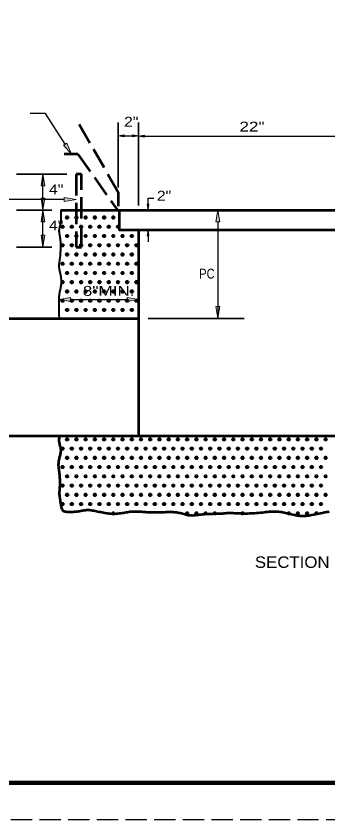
# Model space of a CAD drawing. Extents: x 80.5 to 115.8, y -48.2 to -26.2.
# Drawn here: x 86.33 to 90.56, y -48.23 to -37.36 of the extents above; entities that cross this region are included whole.
import ezdxf

# ---------------------------------------------------------------- set-up
doc = ezdxf.new("R2010")
doc.units = 0
doc.header["$LTSCALE"] = 0.048
doc.header["$PDMODE"] = 32
doc.header["$PDSIZE"] = 0.024
doc.linetypes.add('LONG_DASHED', pattern=[7.5, 6, -1.5])
for name, color, linetype, lineweight in [('1', 7, 'Continuous', 53), ('3', 7, 'Continuous', 13), ('5', 7, 'LONG_DASHED', 53), ('6', 7, 'Continuous', 13)]:
    doc.layers.add(name, color=color, linetype=linetype, lineweight=lineweight)

msp = doc.modelspace()

# ---------------------------------------------------------------- hatches: boundary and pattern name
at = {"layer": '3'}
for points in [[(87.79717, -38.98758), (87.79717, -38.96092), (87.71717, -38.97425), (87.71717, -38.97425)], [(87.91183, -38.98758), (87.91183, -38.96092), (87.99183, -38.97425), (87.99183, -38.97425)], [(88.07183, -38.99308), (88.07183, -38.9665), (87.99183, -38.97975), (87.99183, -38.97975)], [(87.01925, -39.07317), (86.97433, -39.102), (87.08325, -39.22233), (87.08325, -39.22233)], [(86.72408, -39.65225), (86.67075, -39.65225), (86.69742, -39.49225), (86.69742, -39.49225)], [(86.72408, -39.81942), (86.67075, -39.81942), (86.69742, -39.97942), (86.69742, -39.97942)], [(86.98625, -39.8115), (86.98625, -39.86483), (87.14625, -39.83817), (87.14625, -39.83817)], [(86.72408, -40.13942), (86.67075, -40.13942), (86.69742, -39.97942), (86.69742, -39.97942)], [(88.133, -39.89942), (88.10642, -39.89942), (88.11975, -39.97942), (88.11975, -39.97942)], [(89.09042, -40.13942), (89.03708, -40.13942), (89.06375, -39.97942), (89.06375, -39.97942)], [(86.72408, -40.32), (86.67075, -40.32), (86.69742, -40.48), (86.69742, -40.48)], [(88.133, -40.327), (88.10642, -40.327), (88.11975, -40.247), (88.11975, -40.247)], [(87.07183, -41.21533), (87.07183, -41.162), (86.91183, -41.18867), (86.91183, -41.18867)], [(87.83558, -41.21533), (87.83558, -41.162), (87.99558, -41.18867), (87.99558, -41.18867)], [(89.09042, -41.28342), (89.03708, -41.28342), (89.06375, -41.44342), (89.06375, -41.44342)]]:
    msp.add_hatch(color=256, dxfattribs=at).paths.add_polyline_path(points)

# ---------------------------------------------------------------- linework, layer by layer
at = {"layer": '1'}
for p, q in [((86.94092, -39.97942), (96.11017, -39.97942)), ((87.99558, -43.03317), (87.99558, -40.247)), ((85.67658, -41.44342), (87.99558, -41.44342)), ((85.71217, -43.03317), (86.91833, -43.03317)), ((86.91833, -43.03317), (94.18967, -43.03317))]:
    msp.add_line(p, q, dxfattribs=at)
at = {"layer": '1', "linetype": 'LONG_DASHED', "lineweight": 25}
msp.add_line((115.65058, -48.22533), (80.45058, -48.22533), dxfattribs=at)
at = {"layer": '1', "lineweight": 158}
msp.add_lwpolyline([(115.56725, -26.72533), (115.56725, -47.72533), (83.06725, -47.72533)], dxfattribs=at)
at = {"layer": '1', "lineweight": 40}
for points in [[(86.94092, -39.97942), (86.93917, -39.996), (86.93833, -40.01208), (86.93808, -40.02767), (86.93833, -40.04242), (86.93883, -40.05667), (86.9395, -40.07008), (86.94017, -40.08283), (86.94067, -40.09467), (86.94075, -40.10575), (86.9405, -40.11608), (86.93992, -40.12575), (86.939, -40.13508), (86.93767, -40.144), (86.93608, -40.15267), (86.93417, -40.16133), (86.932, -40.17), (86.9295, -40.17883), (86.92683, -40.18783), (86.92408, -40.197), (86.9215, -40.20642), (86.91908, -40.216), (86.917, -40.22575), (86.91533, -40.23575), (86.91433, -40.24592), (86.91392, -40.25633), (86.91417, -40.26692), (86.915, -40.27758), (86.91617, -40.2885), (86.91775, -40.2995), (86.9195, -40.31067), (86.92142, -40.32192), (86.9235, -40.33325), (86.92542, -40.34458), (86.92733, -40.35608), (86.92917, -40.36783), (86.93083, -40.37983), (86.93225, -40.39217), (86.9335, -40.40483), (86.9345, -40.41808), (86.93508, -40.43183), (86.93542, -40.44617), (86.93542, -40.46092), (86.93517, -40.47583), (86.93475, -40.49083), (86.93417, -40.5055), (86.93342, -40.51983), (86.93267, -40.53342), (86.932, -40.54625), (86.93125, -40.558), (86.93067, -40.56883), (86.93, -40.57892), (86.92933, -40.58825), (86.92867, -40.59708), (86.928, -40.6055), (86.92717, -40.61358), (86.92633, -40.6215), (86.92533, -40.62942), (86.92417, -40.63733), (86.923, -40.64508), (86.92183, -40.65283), (86.92058, -40.6605), (86.91933, -40.66808), (86.91808, -40.67558), (86.91683, -40.683), (86.91567, -40.69025), (86.91467, -40.6975), (86.91375, -40.70467), (86.913, -40.71183), (86.91242, -40.71917), (86.91217, -40.72658), (86.91217, -40.73408), (86.91242, -40.74192), (86.91308, -40.75), (86.91408, -40.75825), (86.91533, -40.76683), (86.91683, -40.77575), (86.9185, -40.78492), (86.92042, -40.79433), (86.9225, -40.80408), (86.92475, -40.81408), (86.927, -40.82442), (86.92933, -40.83492), (86.93158, -40.84575), (86.93383, -40.85683), (86.93592, -40.868), (86.93783, -40.87942), (86.93942, -40.891), (86.94083, -40.90258), (86.94183, -40.91433), (86.94242, -40.92617), (86.94275, -40.93808), (86.94267, -40.95), (86.94225, -40.962), (86.9415, -40.974), (86.94042, -40.98608), (86.93892, -40.99808), (86.93708, -41.01017), (86.935, -41.02217), (86.93267, -41.03408), (86.93025, -41.04592)], [(86.93025, -41.04592), (86.92783, -41.05767), (86.92542, -41.06925), (86.92308, -41.08058), (86.92092, -41.09167), (86.91908, -41.10258), (86.91742, -41.11342), (86.916, -41.12442), (86.91483, -41.13575), (86.91383, -41.14767), (86.913, -41.16042), (86.91233, -41.17417), (86.91183, -41.18908), (86.91142, -41.2055), (86.91117, -41.22442), (86.91108, -41.24667), (86.91117, -41.27333), (86.9115, -41.30533), (86.91217, -41.34367), (86.91308, -41.38942), (86.91433, -41.44342)]]:
    msp.add_lwpolyline(points, dxfattribs=at)
at = {"layer": '1'}
for points in [[(87.728, -39.97942), (87.728, -40.247), (93.93783, -40.247), (93.93783, -39.97942)], [(86.91833, -43.03317), (86.91458, -43.05925), (86.91317, -43.08217), (86.91383, -43.10258), (86.916, -43.12075), (86.91917, -43.13708), (86.923, -43.15175), (86.92692, -43.16525), (86.93058, -43.17792), (86.93342, -43.19017), (86.9355, -43.20192), (86.93675, -43.21358), (86.93725, -43.22517), (86.93708, -43.23675), (86.93617, -43.24867), (86.93458, -43.26092), (86.93225, -43.27367), (86.92942, -43.287), (86.926, -43.30083), (86.92242, -43.31517), (86.91867, -43.32967), (86.91508, -43.34417), (86.91175, -43.35875), (86.90892, -43.37325), (86.90675, -43.38725), (86.90542, -43.401), (86.90492, -43.4145), (86.90508, -43.428), (86.90575, -43.44175), (86.907, -43.45592), (86.90858, -43.47075), (86.9105, -43.48642), (86.91258, -43.50333), (86.91475, -43.52125), (86.917, -43.54042), (86.91917, -43.56025), (86.92117, -43.58075), (86.92283, -43.60167), (86.92417, -43.62275), (86.925, -43.64375), (86.92533, -43.66442), (86.925, -43.68458), (86.92425, -43.70417), (86.92317, -43.72317), (86.92183, -43.7415), (86.92058, -43.75925), (86.91942, -43.77625), (86.91867, -43.79258), (86.91833, -43.80817), (86.91867, -43.82308), (86.9195, -43.83717), (86.92083, -43.85075), (86.92242, -43.86358), (86.92425, -43.87592), (86.92617, -43.88783), (86.92817, -43.89917), (86.93, -43.91033), (86.93158, -43.92092), (86.93308, -43.93142), (86.93442, -43.94142), (86.93575, -43.95108), (86.93708, -43.9605), (86.93842, -43.96958), (86.93992, -43.97833), (86.94158, -43.98675), (86.94342, -43.99483), (86.9455, -44.00267), (86.94783, -44.00992), (86.95042, -44.01675), (86.95325, -44.02317), (86.95642, -44.029), (86.95983, -44.03433), (86.96358, -44.039), (86.96767, -44.043), (86.97233, -44.04642), (86.9775, -44.04933), (86.98358, -44.05175), (86.99067, -44.05367), (86.99883, -44.05525), (87.00833, -44.0565), (87.01925, -44.0575), (87.03175, -44.05825), (87.04567, -44.05875), (87.06075, -44.059), (87.07667, -44.059), (87.09325, -44.05858), (87.11025, -44.05783), (87.12742, -44.05675), (87.1445, -44.05517), (87.16125, -44.05325), (87.17767, -44.051), (87.1935, -44.0485), (87.20883, -44.04592), (87.2235, -44.04333), (87.23742, -44.04083), (87.25058, -44.03858), (87.26275, -44.03675), (87.27408, -44.03517), (87.28475, -44.03408), (87.29508, -44.03342), (87.30542, -44.03333)], [(87.30542, -44.03333), (87.316, -44.03367), (87.32733, -44.03458), (87.33967, -44.036), (87.35325, -44.03783), (87.36833, -44.04025), (87.38483, -44.04317), (87.4025, -44.04642), (87.42108, -44.05), (87.44025, -44.05375), (87.45983, -44.05767), (87.47967, -44.06167), (87.49925, -44.06567), (87.51875, -44.0695), (87.53783, -44.07308), (87.55692, -44.0765), (87.57583, -44.07942), (87.59475, -44.08183), (87.61383, -44.08375), (87.633, -44.08492), (87.65242, -44.08533), (87.67208, -44.08492), (87.69192, -44.08375), (87.71192, -44.082), (87.73183, -44.07967), (87.75142, -44.077), (87.77075, -44.07408), (87.78958, -44.071), (87.80775, -44.068), (87.82525, -44.06508), (87.84225, -44.06225), (87.85892, -44.05958), (87.8755, -44.05733), (87.89225, -44.0555), (87.90933, -44.05417), (87.92717, -44.05317), (87.94575, -44.05292), (87.96542, -44.05317), (87.98575, -44.054), (88.0065, -44.05525), (88.0275, -44.05683), (88.04825, -44.05858), (88.06833, -44.06025), (88.08767, -44.06183), (88.10583, -44.06333), (88.1225, -44.0645), (88.138, -44.06533), (88.15267, -44.06592), (88.16708, -44.06625), (88.18142, -44.06633), (88.196, -44.06625), (88.21125, -44.066), (88.2275, -44.06567), (88.24517, -44.06517), (88.26383, -44.06458), (88.28358, -44.064), (88.30375, -44.06333), (88.32433, -44.06267), (88.345, -44.06217), (88.36533, -44.0615), (88.38517, -44.061), (88.4045, -44.06075), (88.423, -44.06042), (88.44092, -44.06058), (88.45833, -44.061), (88.47525, -44.06192), (88.49192, -44.06325), (88.50825, -44.06525), (88.52442, -44.068), (88.54042, -44.07133), (88.55633, -44.07533), (88.572, -44.07967), (88.58758, -44.08417), (88.60292, -44.08875), (88.618, -44.09308), (88.63283, -44.097), (88.64733, -44.10042), (88.6615, -44.10308), (88.67558, -44.10508), (88.68958, -44.10633), (88.70375, -44.10692), (88.718, -44.107), (88.73292, -44.1065), (88.74833, -44.10542), (88.76442, -44.10392), (88.78142, -44.102), (88.79925, -44.09975), (88.81783, -44.09725), (88.83725, -44.09475), (88.85767, -44.09233), (88.87875, -44.09008), (88.90067, -44.08808), (88.92333, -44.0865), (88.94667, -44.08542), (88.97042, -44.08483), (88.99425, -44.0845), (89.01767, -44.08433), (89.04042, -44.08425), (89.06208, -44.08408), (89.08233, -44.08367)], [(89.08233, -44.08367), (89.10075, -44.083), (89.11717, -44.082), (89.132, -44.08058), (89.14592, -44.07908), (89.15942, -44.0775), (89.17325, -44.07608), (89.188, -44.07492), (89.20417, -44.07408), (89.2225, -44.07375), (89.24333, -44.07408), (89.26658, -44.07483), (89.29192, -44.07592), (89.319, -44.07725), (89.3475, -44.0785), (89.37708, -44.07958), (89.40742, -44.08042), (89.43817, -44.08075), (89.46908, -44.08042), (89.49983, -44.0795), (89.53033, -44.07817), (89.56025, -44.07633), (89.58933, -44.07425), (89.61758, -44.07192), (89.6445, -44.06942), (89.67008, -44.06683), (89.69408, -44.06417), (89.71667, -44.06167), (89.738, -44.05933), (89.75833, -44.05725), (89.77792, -44.05542), (89.79683, -44.05417), (89.81533, -44.05317), (89.83358, -44.05292), (89.85183, -44.05317), (89.87017, -44.05425), (89.88858, -44.05567), (89.90708, -44.05783), (89.92575, -44.0605), (89.94467, -44.06367), (89.96375, -44.06733), (89.98317, -44.07142), (90.00292, -44.076), (90.02283, -44.08083), (90.04292, -44.08575), (90.06308, -44.09075), (90.08308, -44.0955), (90.103, -44.1), (90.12275, -44.104), (90.14208, -44.10742), (90.161, -44.11008), (90.17967, -44.11192), (90.19825, -44.11308), (90.217, -44.1135), (90.23592, -44.11308), (90.25542, -44.11192), (90.27542, -44.11008), (90.29625, -44.10742), (90.318, -44.104), (90.3405, -44.1), (90.36342, -44.0955), (90.38658, -44.09075), (90.40967, -44.08575), (90.43242, -44.08083), (90.45467, -44.076), (90.476, -44.07142), (90.49642, -44.06733), (90.51592, -44.06367), (90.53492, -44.0605), (90.55358, -44.05783), (90.57217, -44.05567)]]:
    msp.add_lwpolyline(points, dxfattribs=at)
for p in [(87.02525, -40.07992), (87.15025, -40.07992), (87.27525, -40.07992), (87.40025, -40.07992), (87.52525, -40.07992), (87.65025, -40.07992), (86.96275, -40.20492), (87.08775, -40.20492), (87.21275, -40.20492), (87.33775, -40.20492), (87.46275, -40.20492), (87.58775, -40.20492), (87.71275, -40.20492), (87.02525, -40.32992), (87.15025, -40.32992), (87.27525, -40.32992), (87.40025, -40.32992), (87.52525, -40.32992), (87.65025, -40.32992), (87.77525, -40.32992), (87.90025, -40.32992), (86.96275, -40.45492), (87.08775, -40.45492), (87.21275, -40.45492), (87.33775, -40.45492), (87.46275, -40.45492), (87.58775, -40.45492), (87.71275, -40.45492), (87.83775, -40.45492), (87.96275, -40.45492), (87.02525, -40.57992), (87.15025, -40.57992), (87.27525, -40.57992), (87.40025, -40.57992), (87.52525, -40.57992), (87.65025, -40.57992), (87.77525, -40.57992), (87.90025, -40.57992), (86.96275, -40.70492), (87.08775, -40.70492), (87.21275, -40.70492), (87.33775, -40.70492), (87.46275, -40.70492), (87.58775, -40.70492), (87.71275, -40.70492), (87.83775, -40.70492), (87.96275, -40.70492), (87.02525, -40.82992), (87.15025, -40.82992), (87.27525, -40.82992), (87.40025, -40.82992), (87.52525, -40.82992), (87.65025, -40.82992), (87.77525, -40.82992), (87.90025, -40.82992), (86.96275, -40.95492), (87.08775, -40.95492), (87.21275, -40.95492), (87.33775, -40.95492), (87.46275, -40.95492), (87.58775, -40.95492), (87.71275, -40.95492), (87.83775, -40.95492), (87.96275, -40.95492), (87.02525, -41.07992), (87.15025, -41.07992), (87.27525, -41.07992), (87.40025, -41.07992), (87.52525, -41.07992), (87.65025, -41.07992), (87.77525, -41.07992), (87.90025, -41.07992), (86.96275, -41.20492), (87.08775, -41.20492), (87.21275, -41.20492), (87.33775, -41.20492), (87.46275, -41.20492), (87.58775, -41.20492), (87.71275, -41.20492), (87.83775, -41.20492), (87.96275, -41.20492), (87.02525, -41.32992), (87.15025, -41.32992), (87.27525, -41.32992), (87.40025, -41.32992), (87.52525, -41.32992), (87.65025, -41.32992), (87.77525, -41.32992), (87.90025, -41.32992), (87.02525, -43.07992), (87.15025, -43.07992), (87.27525, -43.07992), (87.40025, -43.07992), (87.52525, -43.07992), (87.65025, -43.07992), (87.77525, -43.07992), (87.90025, -43.07992), (88.02525, -43.07992), (88.15025, -43.07992), (88.27525, -43.07992), (88.40025, -43.07992), (88.52525, -43.07992), (88.65025, -43.07992), (88.77525, -43.07992), (88.90025, -43.07992), (89.02525, -43.07992), (89.15025, -43.07992), (89.27525, -43.07992), (89.40025, -43.07992), (89.52525, -43.07992), (89.65025, -43.07992), (89.77525, -43.07992), (89.90025, -43.07992), (90.02525, -43.07992), (90.15025, -43.07992), (90.27525, -43.07992), (90.40025, -43.07992), (90.52525, -43.07992), (86.96275, -43.20492), (87.08775, -43.20492), (87.21275, -43.20492), (87.33775, -43.20492), (87.46275, -43.20492), (87.58775, -43.20492), (87.71275, -43.20492), (87.83775, -43.20492), (87.96275, -43.20492), (88.08775, -43.20492), (88.21275, -43.20492), (88.33775, -43.20492), (88.46275, -43.20492), (88.58775, -43.20492), (88.71275, -43.20492), (88.83775, -43.20492), (88.96275, -43.20492), (89.08775, -43.20492), (89.21275, -43.20492), (89.33775, -43.20492), (89.46275, -43.20492), (89.58775, -43.20492), (89.71275, -43.20492), (89.83775, -43.20492), (89.96275, -43.20492), (90.08775, -43.20492), (90.21275, -43.20492), (90.33775, -43.20492), (90.46275, -43.20492), (87.02525, -43.32992), (87.15025, -43.32992), (87.27525, -43.32992), (87.40025, -43.32992), (87.52525, -43.32992), (87.65025, -43.32992), (87.77525, -43.32992), (87.90025, -43.32992), (88.02525, -43.32992), (88.15025, -43.32992), (88.27525, -43.32992), (88.40025, -43.32992), (88.52525, -43.32992), (88.65025, -43.32992), (88.77525, -43.32992), (88.90025, -43.32992), (89.02525, -43.32992), (89.15025, -43.32992), (89.27525, -43.32992), (89.40025, -43.32992), (89.52525, -43.32992), (89.65025, -43.32992), (89.77525, -43.32992), (89.90025, -43.32992), (90.02525, -43.32992), (90.15025, -43.32992), (90.27525, -43.32992), (90.40025, -43.32992), (90.52525, -43.32992), (86.96275, -43.45492), (87.08775, -43.45492), (87.21275, -43.45492), (87.33775, -43.45492), (87.46275, -43.45492), (87.58775, -43.45492), (87.71275, -43.45492), (87.83775, -43.45492), (87.96275, -43.45492), (88.08775, -43.45492), (88.21275, -43.45492), (88.33775, -43.45492), (88.46275, -43.45492), (88.58775, -43.45492), (88.71275, -43.45492), (88.83775, -43.45492), (88.96275, -43.45492), (89.08775, -43.45492), (89.21275, -43.45492), (89.33775, -43.45492), (89.46275, -43.45492), (89.58775, -43.45492), (89.71275, -43.45492), (89.83775, -43.45492), (89.96275, -43.45492), (90.08775, -43.45492), (90.21275, -43.45492), (90.33775, -43.45492), (90.46275, -43.45492), (87.02525, -43.57992), (87.15025, -43.57992), (87.27525, -43.57992), (87.40025, -43.57992), (87.52525, -43.57992), (87.65025, -43.57992), (87.77525, -43.57992), (87.90025, -43.57992), (88.02525, -43.57992), (88.15025, -43.57992), (88.27525, -43.57992), (88.40025, -43.57992), (88.52525, -43.57992), (88.65025, -43.57992), (88.77525, -43.57992), (88.90025, -43.57992), (89.02525, -43.57992), (89.15025, -43.57992), (89.27525, -43.57992), (89.40025, -43.57992), (89.52525, -43.57992), (89.65025, -43.57992), (89.77525, -43.57992), (89.90025, -43.57992), (90.02525, -43.57992), (90.15025, -43.57992), (90.27525, -43.57992), (90.40025, -43.57992), (90.52525, -43.57992), (86.96275, -43.70492), (87.08775, -43.70492), (87.21275, -43.70492), (87.33775, -43.70492), (87.46275, -43.70492), (87.58775, -43.70492), (87.71275, -43.70492), (87.83775, -43.70492), (87.96275, -43.70492), (88.08775, -43.70492), (88.21275, -43.70492), (88.33775, -43.70492), (88.46275, -43.70492), (88.58775, -43.70492), (88.71275, -43.70492), (88.83775, -43.70492), (88.96275, -43.70492), (89.08775, -43.70492), (89.21275, -43.70492), (89.33775, -43.70492), (89.46275, -43.70492), (89.58775, -43.70492), (89.71275, -43.70492), (89.83775, -43.70492), (89.96275, -43.70492), (90.08775, -43.70492), (90.21275, -43.70492), (90.33775, -43.70492), (90.46275, -43.70492), (87.02525, -43.82992), (87.15025, -43.82992), (87.27525, -43.82992), (87.40025, -43.82992), (87.52525, -43.82992), (87.65025, -43.82992), (87.77525, -43.82992), (87.90025, -43.82992), (88.02525, -43.82992), (88.15025, -43.82992), (88.27525, -43.82992), (88.40025, -43.82992), (88.52525, -43.82992), (88.65025, -43.82992), (88.77525, -43.82992), (88.90025, -43.82992), (89.02525, -43.82992), (89.15025, -43.82992), (89.27525, -43.82992), (89.40025, -43.82992), (89.52525, -43.82992), (89.65025, -43.82992), (89.77525, -43.82992), (89.90025, -43.82992), (90.02525, -43.82992), (90.15025, -43.82992), (90.27525, -43.82992), (90.40025, -43.82992), (90.52525, -43.82992), (86.96275, -43.95492), (87.08775, -43.95492), (87.21275, -43.95492), (87.33775, -43.95492), (87.46275, -43.95492), (87.58775, -43.95492), (87.71275, -43.95492), (87.83775, -43.95492), (87.96275, -43.95492), (88.08775, -43.95492), (88.21275, -43.95492), (88.33775, -43.95492), (88.46275, -43.95492), (88.58775, -43.95492), (88.71275, -43.95492), (88.83775, -43.95492), (88.96275, -43.95492), (89.08775, -43.95492), (89.21275, -43.95492), (89.33775, -43.95492), (89.46275, -43.95492), (89.58775, -43.95492), (89.71275, -43.95492), (89.83775, -43.95492), (89.96275, -43.95492), (90.08775, -43.95492), (90.21275, -43.95492), (90.33775, -43.95492), (90.46275, -43.95492), (87.65025, -44.07992), (88.65025, -44.07992), (88.77525, -44.07992), (88.90025, -44.07992), (89.02525, -44.07992), (89.40025, -44.07992), (90.02525, -44.07992), (90.15025, -44.07992), (90.27525, -44.07992), (90.40025, -44.07992)]:
    msp.add_point(p, dxfattribs=at)
at = {"layer": '3', "lineweight": 35}
for p, q in [((87.71717, -39.67608), (87.71717, -38.79425)), ((87.99183, -39.91692), (87.99183, -38.79425)), ((87.02125, -39.49225), (86.33742, -39.49225)), ((86.81592, -39.97942), (86.33742, -39.97942)), ((86.81592, -40.48), (86.33742, -40.48)), ((88.12058, -41.44342), (89.42375, -41.44342))]:
    msp.add_line(p, q, dxfattribs=at)
at = {"layer": '3'}
for p, q in [((87.99183, -39.79192), (87.99183, -38.79975)), ((87.99183, -38.97425), (87.99192, -38.97425)), ((88.06842, -39.97942), (87.93975, -39.97942)), ((88.18225, -40.247), (88.29975, -40.247))]:
    msp.add_line(p, q, dxfattribs=at)
at = {"layer": '3', "lineweight": 25}
for p, q in [((87.79717, -38.97425), (87.91183, -38.97425)), ((88.07183, -38.97975), (90.74275, -38.97975)), ((86.69742, -39.97942), (86.69742, -39.49225)), ((88.11975, -39.89942), (88.11975, -39.81942)), ((88.11975, -39.81942), (88.19975, -39.81942)), ((86.69742, -40.48), (86.69742, -39.97942)), ((89.06375, -40.13942), (89.06375, -41.44342)), ((88.11975, -40.327), (88.11975, -40.407)), ((87.07183, -41.18867), (87.83558, -41.18867))]:
    msp.add_line(p, q, dxfattribs=at)
at = {"layer": '3', "lineweight": 53}
msp.add_line((87.16858, -39.22225), (86.98308, -39.22225), dxfattribs=at)
at = {"layer": '3', "lineweight": 25}
for points in [[(86.99683, -39.08758), (86.73075, -38.67308), (86.523, -38.67308)], [(86.98625, -39.83817), (86.20025, -39.83817), (85.81075, -39.51908)]]:
    msp.add_lwpolyline(points, dxfattribs=at)
at = {"layer": '3'}
for points in [[(87.79717, -38.98758), (87.79717, -38.96092), (87.71717, -38.97425), (87.71717, -38.97425)], [(87.91183, -38.98758), (87.91183, -38.96092), (87.99183, -38.97425), (87.99183, -38.97425)], [(88.07183, -38.99308), (88.07183, -38.9665), (87.99183, -38.97975), (87.99183, -38.97975)], [(87.01925, -39.07317), (86.97433, -39.102), (87.08325, -39.22233), (87.08325, -39.22233)], [(86.72408, -39.65225), (86.67075, -39.65225), (86.69742, -39.49225), (86.69742, -39.49225)], [(86.72408, -39.81942), (86.67075, -39.81942), (86.69742, -39.97942), (86.69742, -39.97942)], [(86.98625, -39.8115), (86.98625, -39.86483), (87.14625, -39.83817), (87.14625, -39.83817)], [(86.72408, -40.13942), (86.67075, -40.13942), (86.69742, -39.97942), (86.69742, -39.97942)], [(88.133, -39.89942), (88.10642, -39.89942), (88.11975, -39.97942), (88.11975, -39.97942)], [(89.09042, -40.13942), (89.03708, -40.13942), (89.06375, -39.97942), (89.06375, -39.97942)], [(86.72408, -40.32), (86.67075, -40.32), (86.69742, -40.48), (86.69742, -40.48)], [(88.133, -40.327), (88.10642, -40.327), (88.11975, -40.247), (88.11975, -40.247)], [(87.07183, -41.21533), (87.07183, -41.162), (86.91183, -41.18867), (86.91183, -41.18867)], [(87.83558, -41.21533), (87.83558, -41.162), (87.99558, -41.18867), (87.99558, -41.18867)], [(89.09042, -41.28342), (89.03708, -41.28342), (89.06375, -41.44342), (89.06375, -41.44342)]]:
    msp.add_lwpolyline(points, close=True, dxfattribs=at)
at = {"layer": '5'}
msp.add_line((87.16858, -39.22225), (87.70558, -39.97942), dxfattribs=at)
msp.add_lwpolyline([(87.18775, -38.81983), (87.71717, -39.73858), (87.71717, -39.92508)], dxfattribs=at)
msp.add_lwpolyline([(87.14625, -39.49225), (87.14625, -40.48233), (87.21767, -40.48233), (87.21767, -39.49225)], close=True, dxfattribs=at)
at = {"layer": '6', "lineweight": 53}
msp.add_line((87.14625, -39.49225), (87.14633, -39.49225), dxfattribs=at)
at = {"layer": '6'}
for p, q in [((87.71717, -39.73858), (87.71725, -39.73858)), ((87.99183, -39.85442), (87.99192, -39.85442)), ((86.69742, -39.97942), (86.6975, -39.97942)), ((86.94092, -39.97942), (86.941, -39.97942)), ((87.99183, -39.97942), (87.99192, -39.97942)), ((88.11975, -39.97942), (88.11983, -39.97942)), ((88.13092, -39.97942), (88.131, -39.97942)), ((89.06375, -39.97942), (89.06383, -39.97942)), ((89.06375, -39.97942), (89.06383, -39.97942)), ((88.11975, -40.247), (88.11983, -40.247)), ((86.91183, -41.18825), (86.91192, -41.18825)), ((87.99558, -41.18492), (87.99567, -41.18492)), ((87.99558, -41.18867), (87.99567, -41.18867)), ((87.99558, -41.44342), (87.99567, -41.44342))]:
    msp.add_line(p, q, dxfattribs=at)

# ---------------------------------------------------------------- texts
at = {"layer": '3'}
for s, height, width, p in [('2"', 0.1333, 1.2, (87.79492, -38.85183)), ('22"', 0.1333, 1.3, (89.35767, -38.91725)), ('4"', 0.1333, 1.2, (86.77825, -39.76692)), ('2"', 0.1333, 1.2, (88.23942, -39.85208)), ('4"', 0.1333, 1.2, (86.77825, -40.25408)), ('PC', 0.1333, 0.85, (88.81183, -40.90558)), ('8"MIN.', 0.1333, 1.3, (87.237, -41.13867)), ('SECTION B-B', 0.1547, 1.1, (89.56708, -44.8175))]:
    msp.add_text(s, height=height, dxfattribs=dict(at, width=width)).set_placement(p)

doc.saveas('drawing.dxf')
